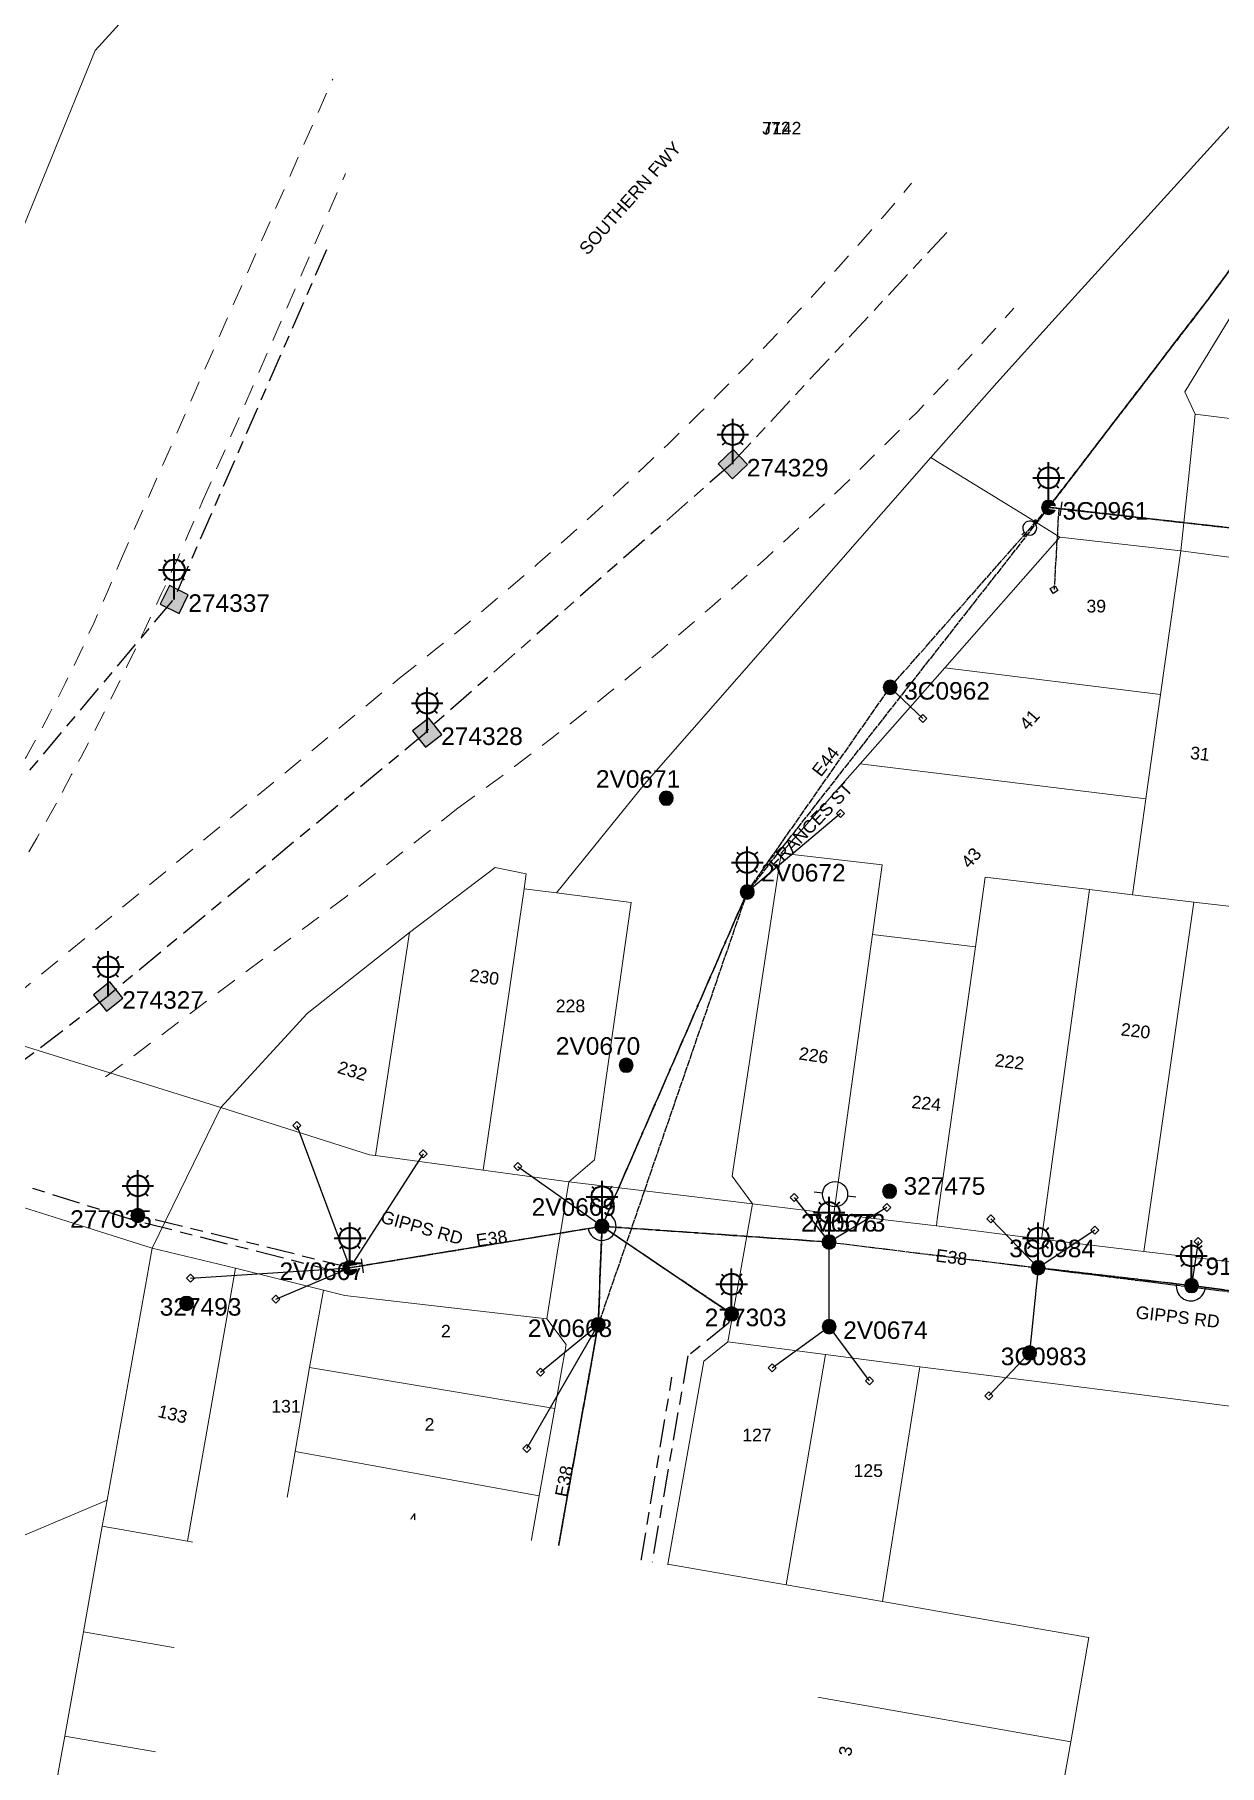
# Model space of a CAD drawing. Header units: metres. Extents: x 304132 to 306101, y 6188673 to 6190119.
# Drawn here: x 305186.2 to 305355.2, y 6189617.4 to 6189864.2 of the extents above; entities that cross this region are included whole.
import ezdxf
from ezdxf.enums import TextEntityAlignment as Align

# ---------------------------------------------------------------- set-up
doc = ezdxf.new("R2010")
doc.units = ezdxf.units.M
for name, pattern in [('Cable Exist OH', [1, 1, 0]), ('Cable Exist UG', [8.2, 4, -1.2, 1.8, -1.2]), ('Dash', [5, 3, -2])]:
    doc.linetypes.add(name, pattern=pattern)
doc.layers.get('0').update_dxf_attribs({"color": 6})
for name, color, linetype, lineweight in [('Cadastre Buildings_SP_EXT', 9, 'Continuous', 5), ('Cadastre Developer_SP_EXT', 9, 'Continuous', 5), ('Cadastre Land Parcels_SP_EXT', 9, 'Continuous', 5), ('Cadastre Roads_SP_EXT', 9, 'Continuous', 5)]:
    doc.layers.add(name, color=color, linetype=linetype, lineweight=lineweight)
for name, color, linetype in [('Equip_SP_HV_EXT', 7, 'Continuous'), ('Equip_SP_LV_EXT', 7, 'Continuous'), ('Equip_SP_SL_EXT', 7, 'Continuous'), ('Mains_HV_EXT', 7, 'Continuous'), ('Mains_LV_EXT', 7, 'Continuous'), ('Mains_SL_EXT', 7, 'Continuous'), ('Mains_TR_EXT', 7, 'Continuous'), ('Notes_LV_MISC', 7, 'Continuous'), ('Services_SP_EXT', 7, 'Continuous'), ('SupportsOH_SP_TR_HV_LV_SL_EXT', 7, 'Continuous'), ('SupportsUG_SP_LV_SL_EXT', 7, 'Continuous'), ('UG_Details_SP_MISC', 7, 'Continuous')]:
    doc.layers.add(name, color=color, linetype=linetype)
doc.styles.add('COLUMN_LABEL', font='arial.ttf')
doc.styles.add('iecARIAL', font='arial.ttf', dxfattribs={"height": 2})
doc.styles.add('POLE_LABEL', font='arial.ttf')
doc.styles.get("Standard").update_dxf_attribs({"font": 'arial.ttf'})

# ---------------------------------------------------------------- blocks, each defined once
blk = doc.blocks.new('COLUMN_EXT')
blk.add_hatch(color=256).paths.add_polyline_path([(-1.49, 1.48), (-1.49, -1.49), (1.48, -1.49), (1.48, 1.48)])
blk.add_lwpolyline([(-1.49, -1.49), (1.48, -1.49), (1.48, 1.48), (-1.49, 1.48)], close=True)
for tag, height, style, flags, p in [('ASSET_NUM', 2.5, 'COLUMN_LABEL', 8, (2, 2)), ('STRUCTURE_PLANT_NUMBER', 0.2, 'POLE_LABEL', 9, (1.81, 0.03)), ('STREET_CODE', 0.2, 'COLUMN_LABEL', 9, (1.81, -0.2))]:
    blk.add_attdef(tag, text='', height=height, dxfattribs=dict(style=style, flags=flags)).set_placement(p, align=Align.MIDDLE_LEFT)
at = {"flags": 1}
blk.add_attdef('Z', (1.81, -2.35), '', height=0.2, dxfattribs=at)
at = {"flags": 9}
for tag, p in [('COLUMN_TYPE', (1.81, -0.4)), ('OWNED_BY', (1.81, -0.6)), ('STATE', (1.81, -0.8)), ('USAGE', (1.81, -1)), ('STREETNAME', (1.81, -1.6)), ('SUBURB', (1.81, -1.8)), ('LEGEND', (1.81, -1.2)), ('LOCATION', (1.81, -1.4)), ('NOTES', (1.81, -2))]:
    blk.add_attdef(tag, text='', height=0.2, dxfattribs=at).set_placement(p, align=Align.MIDDLE_LEFT)
blk = doc.blocks.new('LV_OH_LINKS_OPEN_EXT')
for p, q in [((-0.17, 4.97), (-0.17, 5.46)), ((0.17, 4.97), (0.17, 5.46)), ((-0.17, 3), (-0.17, 2.5)), ((0.17, 3), (0.17, 2.5))]:
    blk.add_line(p, q)
blk.add_lwpolyline([(0, 2.99, 1), (0, 4.98, 1)], format="xyb", close=True)
at = {"flags": 9}
for tag, p in [('ACTUAL_STATUS', (0, 0)), ('CONSTRUCTED_VOLTAGE', (0, -0.2)), ('OPERATING_VOLTAGE', (0, -0.6)), ('ORIENTATION', (0, -0.8)), ('OWNED_BY', (0, -1)), ('STATE', (0, -1.2)), ('SWITCH_TYPE', (0, -1.4)), ('NO_PHASES', (0, -0.4)), ('USAGE', (0, -1.6)), ('LEGEND', (0, -1.8)), ('NOTES', (0, -2))]:
    blk.add_attdef(tag, text='', height=0.2, dxfattribs=at).set_placement(p, align=Align.MIDDLE_LEFT)
at = {"flags": 1}
blk.add_attdef('Z', (0, 0), '', height=0.2, dxfattribs=at)
blk = doc.blocks.new('SL_LANTERN_EXT')
at = {"lineweight": 40}
for p, q in [((-1.46, 5.68), (-1.06, 5.28)), ((0, 1.97), (0, 6.47)), ((1.46, 5.68), (1.06, 5.28)), ((-2.25, 4.22), (2.25, 4.22)), ((-1.46, 2.76), (-1.06, 3.16)), ((0, 0), (0, 2.72)), ((1.46, 2.76), (1.06, 3.16))]:
    blk.add_line(p, q, dxfattribs=at)
blk.add_circle((0, 4.22), 1.5, dxfattribs=at)
at = {"style": 'iecARIAL', "flags": 8}
blk.add_attdef('ASSET_NUM', (1.5, 1.5), '', height=2.5, dxfattribs=at)
for tag, p, height, flags in [('OPERATING_VOLTAGE', (0.98, -1.65), 0.2, 9), ('ORIENTATION', (0.98, -1.85), 0.2, 9), ('OWNED_BY', (0.98, -2.05), 0.2, 9), ('STATE', (0.98, -2.25), 0.2, 9), ('CONSTRUCTED_VOLTAGE', (0.98, -0.65), 0.2, 9), ('CONTROL_TYPE', (0.98, -0.85), 0.2, 9), ('LANTERN_PURPOSE', (0.98, -1.05), 0.2, 9), ('LANTERN_TYPE', (0.98, -1.25), 0.2, 9), ('NO_PHASES', (0.98, -1.45), 0.2, 9), ('USAGE', (0.98, -2.45), 0.2, 9), ('CEXIST', (0.98, -2.65), 0.2, 9), ('LNUMBER', (2.18, -3.25), 2.5, 8), ('CNEW', (0.98, -2.85), 0.2, 9), ('CNUMBER', (0.98, -3.05), 0.2, 9), ('CREMOVE', (0.98, -3.25), 0.2, 9), ('CREPLACE', (0.98, -3.45), 0.2, 9), ('LKINGHEIGHT', (0.98, -3.65), 0.2, 9), ('LBRACKET', (0.98, -3.85), 0.2, 9), ('LBRACKETVOCAB', (0.98, -4.05), 0.2, 9), ('LCATEGORY', (0.98, -4.25), 0.2, 9), ('LCHARGE1', (0.98, -4.45), 0.2, 9), ('LCHARGE1PERCENT', (0.98, -4.65), 0.2, 9), ('LCHARGE2', (0.98, -4.85), 0.2, 9), ('LCHARGE2PERCENT', (0.98, -5.05), 0.2, 9), ('LCHARGE3', (0.98, -5.25), 0.2, 9), ('LCHARGE3PERCENT', (0.98, -5.45), 0.2, 9), ('LEXIST', (0.98, -5.65), 0.2, 9), ('LLAMP', (0.98, -5.85), 0.2, 9), ('LLAMPVOCAB', (0.98, -6.05), 0.2, 9), ('LMAST', (0.98, -6.25), 0.2, 9), ('LMASTVOCAB', (0.98, -6.45), 0.2, 9), ('LNEW', (0.98, -6.65), 0.2, 9), ('LANTNUMBER', (0.98, -6.85), 0.2, 9), ('LOUTREACH', (0.98, -7.25), 0.2, 9), ('LOUTREACHVOCAB', (0.98, -7.45), 0.2, 9), ('STREETNAME', (0.98, -9.25), 0.2, 9), ('SUBURB', (0.98, -9.45), 0.2, 1), ('LRATECODE', (0.98, -7.65), 0.2, 9), ('LREMOVE', (0.98, -7.85), 0.2, 9), ('LREPLACE', (0.98, -8.05), 0.2, 9), ('LTYPE', (0.98, -8.25), 0.2, 9), ('LTYPEVOCAB', (0.98, -8.45), 0.2, 9), ('LEGEND', (0.98, -8.65), 0.2, 9), ('LOCATION', (0.98, -8.85), 0.2, 9), ('NOTES', (0.98, -9.05), 0.2, 9)]:
    blk.add_attdef(tag, p, '', height=height, dxfattribs=dict(flags=flags))
blk = doc.blocks.new('CCP_EXT')
at = {"flags": 9}
blk.add_attdef('NOTES', text='', height=0.2, dxfattribs=at).set_placement((0, -2), align=Align.MIDDLE_LEFT)
blk.add_wipeout([(0, 0.57), (0.57, 0), (0, -0.57), (-0.57, 0)])
blk.add_lwpolyline([(-0.57, 0), (0, 0.57), (0.57, 0), (0, -0.57), (-0.57, 0)])
at = {"flags": 1}
blk.add_attdef('Z', (0, 0), '', height=0.2, dxfattribs=at)
at = {"flags": 9}
for tag, p in [('CCP_TYPE', (0, 0)), ('CONSTRUCTED_VOLTAGE', (0, -0.2)), ('OPERATING_VOLTAGE', (0, -0.6)), ('ORIENTATION', (0, -0.8)), ('OWNED_BY', (0, -1)), ('STATE', (0, -1.8)), ('NO_PHASES', (0, -0.4)), ('USAGE', (0, -1.2)), ('LEGEND', (0, -1.4)), ('LIFE_SUPPORT', (0, -1.6))]:
    blk.add_attdef(tag, text='', height=0.2, dxfattribs=at).set_placement(p, align=Align.MIDDLE_LEFT)
blk = doc.blocks.new('POLE_EXT')
blk.add_hatch(color=256).paths.add_polyline_path([(-1, 0, 1), (1, 0, 1)])
blk.add_lwpolyline([(-1, 0, 1), (1, 0, 1)], format="xyb", close=True)
for tag, height, flags, p in [('pNumber', 2.5, 8, (-17.84, 2.07)), ('OWNED_BY', 0.2, 9, (1.35, -0.4)), ('SPECIAL_USE', 0.2, 9, (1.35, -0.8)), ('STATE', 0.2, 9, (1.35, -1)), ('cLV', 0.2, 9, (1.35, -1.4)), ('hDepth', 0.2, 9, (1.35, -1.6)), ('hDia', 0.2, 9, (1.35, -1.8)), ('cHV', 0.2, 9, (1.35, -2)), ('PARENT', 0.2, 9, (1.35, -0.6)), ('USAGE', 0.2, 9, (1.35, -1.2)), ('LBRACKET', 0.2, 9, (1.35, -2.2)), ('LExisting', 0.2, 9, (1.35, -2.4)), ('cLinedev', 0.2, 9, (1.35, -3.4)), ('pExisting', 0.2, 9, (1.35, -3.8)), ('pFooting', 0.2, 9, (1.35, -4.4)), ('pNew', 0.2, 9, (1.35, -4.6)), ('pRelocate', 0.2, 9, (1.35, -5)), ('LANTNUMBER', 0.2, 9, (1.35, -2.6)), ('LOther', 0.2, 9, (1.35, -2.8)), ('LRemove', 0.2, 9, (1.35, -3)), ('LEGEND', 0.2, 9, (1.35, -3.2)), ('LOCATION', 0.2, 9, (1.35, -3.6)), ('PFNUMBER', 0.2, 9, (1.35, -4)), ('NEWPFNUMBER', 0.2, 9, (1.35, -4.2)), ('pRemove', 0.2, 9, (1.35, -5.2)), ('pReplace', 0.2, 9, (1.35, -5.4)), ('pStay', 0.2, 9, (1.35, -5.6)), ('pType', 0.2, 9, (1.35, -5.8)), ('cspan', 0.2, 9, (1.35, -6)), ('STREETNAME', 0.2, 9, (1.35, -6.2)), ('SUBURB', 0.2, 9, (1.35, -6.4)), ('OPERATED_BY', 0.2, 9, (1.36, -7.01)), ('NOTES', 0.2, 9, (1.35, -6.6)), ('MAINTAINED_BY', 0.2, 9, (1.36, -6.81))]:
    blk.add_attdef(tag, text='', height=height, dxfattribs=dict(flags=flags)).set_placement(p, align=Align.MIDDLE_LEFT)
at = {"style": 'POLE_LABEL'}
for tag, height, flags, p in [('ASSET_NUM', 2.5, 8, (2, 2)), ('STRUCTURE_PLANT_NUMBER', 0.2, 9, (1.35, 0.03)), ('STREET_CODE', 0.2, 9, (1.35, -0.2))]:
    blk.add_attdef(tag, text='', height=height, dxfattribs=dict(at, flags=flags)).set_placement(p, align=Align.MIDDLE_LEFT)
at = {"flags": 1}
blk.add_attdef('Z', (1.35, -7.33), '', height=0.2, dxfattribs=at)
blk = doc.blocks.new('HV_ABS_OPEN_EXT')
for p, q in [((-3, 6.87), (-1.8, 6.87)), ((1.8, 6.87), (3, 6.87))]:
    blk.add_line(p, q)
blk.add_circle((0, 6.87), 1.8)
for tag, height, flags, p in [('ASSET_NUM', 2.5, 8, (2, 2)), ('STREET_CODE', 0.2, 9, (1.5, 0)), ('ACTUAL_STATUS', 0.2, 9, (1.5, -0.2)), ('CONSTRUCTED_VOLTAGE', 0.2, 9, (1.5, -0.4)), ('OPERATING_VOLTAGE', 0.2, 9, (1.5, -0.8)), ('ORIENTATION', 0.2, 9, (1.5, -1)), ('OWNED_BY', 0.2, 9, (1.5, -1.2)), ('STATE', 0.2, 9, (1.5, -1.4)), ('SWITCH_TYPE', 0.2, 9, (1.5, -1.6)), ('STREETNAME', 0.2, 9, (1.5, -2.4)), ('NO_PHASES', 0.2, 9, (1.5, -0.6)), ('USAGE', 0.2, 9, (1.5, -1.8)), ('LEGEND', 0.2, 9, (1.5, -2)), ('LOCATION', 0.2, 9, (1.5, -2.2)), ('SUBURB', 0.2, 9, (1.5, -2.6)), ('OPERATED_BY', 0.2, 9, (1.5, -3.2)), ('Z', 0.2, 1, (1.5, -3.6)), ('NOTES', 0.2, 9, (1.5, -2.8)), ('MAINTAINED_BY', 0.2, 9, (1.5, -3)), ('LABEL_ALIGNMENT', 0.2, 9, (1.5, -3.4))]:
    blk.add_attdef(tag, text='', height=height, dxfattribs=dict(flags=flags)).set_placement(p, align=Align.MIDDLE_LEFT)
blk = doc.blocks.new('End Shackle_EXT')
at = {"flags": 9}
blk.add_attdef('NOTES', text='', height=0.2, dxfattribs=at).set_placement((0, -1.6), align=Align.MIDDLE_LEFT)
blk.add_wipeout([(0, 0.25), (1.81, 0.25), (1.82, -0.25), (0, -0.25)])
blk.add_line((1.81, -1), (1.81, 1))
at = {"flags": 1}
blk.add_attdef('Z', (0, 0), '', height=0.2, dxfattribs=at)
at = {"flags": 9}
for tag, p in [('CONNECTOR_TYPE', (0, 0)), ('CONSTRUCTED_VOLTAGE', (0, -0.2)), ('OPERATING_VOLTAGE', (0, -0.6)), ('ORIENTATION', (0, -0.8)), ('OWNED_BY', (0, -1)), ('STATE', (0, -1.2)), ('NO_PHASES', (0, -0.4)), ('USAGE', (0, -1.4))]:
    blk.add_attdef(tag, text='', height=0.2, dxfattribs=at).set_placement(p, align=Align.MIDDLE_LEFT)
blk = doc.blocks.new('*U149')
blk.add_hatch(color=256).paths.add_polyline_path([(-0.64, 0.11), (0.64, -0.11), (0.73, 4.14)])
for p, q in [((-0.64, 0.11), (0.73, 4.14)), ((0.73, 4.14), (0.64, -0.11)), ((-0.64, 0.11), (0.64, -0.11))]:
    blk.add_line(p, q)
at = {"color": 250}
blk.add_wipeout([(-50.09, 13.15), (-33.26, 107.74), (56.91, 91.75), (40.09, -2.84)], dxfattribs=at)

msp = doc.modelspace()

# ---------------------------------------------------------------- linework, layer by layer
at = {"layer": 'Cadastre Developer_SP_EXT', "linetype": 'Dash'}
for points in [[(305198.44, 6189789.03), (305228.75, 6189857.81)], [(305210.2, 6189797.66), (305230.6, 6189844.38)], [(305175.66, 6189720.65), (305238.3, 6189772.43)], [(305246.61, 6189753.87), (305230.78, 6189741.36), (305194.99, 6189714.53)]]:
    msp.add_lwpolyline(points, dxfattribs=at)
for points in [[(305238.3, 6189772.43, 0.051413), (305311.32, 6189843)], [(305190.16, 6189756.12, 0.023412), (305210.2, 6189797.66)], [(305159.4, 6189723.96, 0.077593), (305198.44, 6189789.03)], [(305168.3, 6189723.02, 0.048212), (305190.16, 6189756.12)]]:
    msp.add_lwpolyline(points, format="xyb", dxfattribs=at)
at = {"layer": 'Cadastre Land Parcels_SP_EXT', "linetype": 'Continuous'}
for points in [[(305395.12, 6189819.69), (305357.1, 6189824.47), (305350.3, 6189813.24), (305351.77, 6189810.07), (305392.49, 6189804.95), (305395.12, 6189819.69)], [(305349.71, 6189790.58), (305332.47, 6189792.54), (305316.05, 6189773.91), (305346.79, 6189770.11), (305349.71, 6189790.58)], [(305342.81, 6189741.54), (305351.56, 6189740.5), (305356.95, 6189739.85), (305364.19, 6189788.66), (305349.71, 6189790.58), (305346.79, 6189770.11), (305344.7, 6189755.19), (305342.81, 6189741.54)], [(305346.79, 6189770.11), (305316.05, 6189773.91), (305303.98, 6189760.19), (305344.7, 6189755.19), (305346.79, 6189770.11)], [(305320.42, 6189734.13), (305321.81, 6189744.03), (305336.68, 6189742.29), (305342.81, 6189741.54), (305344.7, 6189755.19), (305303.98, 6189760.19), (305292.7, 6189747.45), (305307.12, 6189745.79), (305305.74, 6189735.88), (305320.42, 6189734.13)], [(305305.74, 6189735.88), (305307.12, 6189745.79), (305292.7, 6189747.45), (305285.88, 6189702.41), (305285.73, 6189701.44), (305288.61, 6189697.46), (305300.22, 6189696.05), (305305.74, 6189735.88)], [(305234.84, 6189704.37), (305250.2, 6189702.29), (305256.08, 6189742.39), (305256.36, 6189744.52), (305251.91, 6189745.4), (305239.73, 6189736.16), (305234.84, 6189704.37)], [(305336.68, 6189742.29), (305321.81, 6189744.03), (305320.42, 6189734.13), (305314.98, 6189695.3), (305314.84, 6189694.32), (305329.85, 6189692.45), (305336.68, 6189742.29)], [(305271.33, 6189740.43), (305260.66, 6189741.8), (305257.22, 6189742.24), (305256.08, 6189742.39), (305250.2, 6189702.29), (305262.42, 6189700.62), (305266.09, 6189703.73), (305271.33, 6189740.43)], [(305351.56, 6189740.5), (305342.81, 6189741.54), (305336.68, 6189742.29), (305329.85, 6189692.45), (305344.43, 6189690.7), (305351.56, 6189740.5)], [(305366.21, 6189738.74), (305356.95, 6189739.85), (305351.56, 6189740.5), (305344.43, 6189690.7), (305359.28, 6189688.94), (305359.35, 6189689.44), (305366.21, 6189738.74)], [(305234.84, 6189704.37), (305239.73, 6189736.16), (305225.11, 6189724.59), (305212.8, 6189711.23), (305234, 6189704.48), (305234.84, 6189704.37)], [(305320.42, 6189734.13), (305305.74, 6189735.88), (305300.22, 6189696.05), (305314.84, 6189694.32), (305314.98, 6189695.3), (305320.42, 6189734.13)], [(305214.9, 6189688.29), (305203.01, 6189691.16), (305196.57, 6189655.22), (305195.9, 6189651.53), (305208.03, 6189649.38), (305214.9, 6189688.29)], [(305227.43, 6189685.17), (305214.9, 6189688.29), (305208.03, 6189649.38), (305220.77, 6189647.12), (305223.38, 6189662.16), (305225.45, 6189674.15), (305227.43, 6189685.17)], [(305262.04, 6189677.43), (305259.27, 6189681.08), (305230.5, 6189684.41), (305227.43, 6189685.17), (305225.45, 6189674.15), (305260.42, 6189668.3), (305262.04, 6189677.43)], [(305299.05, 6189675.98), (305285.12, 6189677.8), (305281.67, 6189675.03), (305276.54, 6189646.12), (305293.4, 6189643.15), (305299.05, 6189675.98)], [(305260.42, 6189668.3), (305225.45, 6189674.15), (305223.38, 6189662.16), (305258.18, 6189655.86), (305260.42, 6189668.3)], [(305312.5, 6189674.25), (305299.05, 6189675.98), (305293.4, 6189643.15), (305307.17, 6189640.79), (305312.5, 6189674.25)], [(305400.15, 6189663.06), (305388.4, 6189664.54), (305373.27, 6189666.51), (305342.67, 6189670.41), (305327.64, 6189672.34), (305312.5, 6189674.25), (305307.17, 6189640.79), (305322.02, 6189638.18), (305336.6, 6189635.63), (305334.01, 6189620.78), (305331.35, 6189605.96), (305391.77, 6189595.39), (305394.36, 6189610.15), (305396.99, 6189625.08), (305402.93, 6189659.5), (305400.15, 6189663.06)], [(305258.18, 6189655.86), (305223.38, 6189662.16), (305220.77, 6189647.12), (305255.57, 6189640.99), (305258.18, 6189655.86)], [(305195.9, 6189651.53), (305196.57, 6189655.22), (305116.89, 6189621.51), (305056.89, 6189576.71), (305035.67, 6189564.22), (305018.3, 6189553.92), (304982.19, 6189540.92), (305009.71, 6189540.75), (305033.14, 6189534.61), (305168.88, 6189501.55), (305171.65, 6189516.88), (305174.33, 6189531.62), (305174.94, 6189535.25), (305179.72, 6189561.77), (305182.42, 6189576.74), (305185.11, 6189591.7), (305187.81, 6189606.53), (305190.53, 6189621.59), (305193.23, 6189636.44), (305195.9, 6189651.53)], [(305334.01, 6189620.78), (305273.94, 6189631.35), (305271.36, 6189616.34), (305331.35, 6189605.96), (305334.01, 6189620.78)]]:
    msp.add_lwpolyline(points, close=True, dxfattribs=at)
at = {"layer": 'Cadastre Roads_SP_EXT', "linetype": 'Continuous'}
for points in [[(305210.65, 6189879.26), (305194.89, 6189861.91), (305182.42, 6189831.28)], [(305450.54, 6189797.61), (305436.31, 6189799.42), (305421.57, 6189801.33), (305407.02, 6189803.14), (305392.49, 6189804.95), (305392.49, 6189804.95), (305351.77, 6189810.07), (305350.74, 6189800.36), (305349.71, 6189790.58), (305364.19, 6189788.66), (305378.1, 6189786.86), (305391.26, 6189785.47), (305405.1, 6189784.01), (305419.8, 6189782.46), (305433.71, 6189780.63), (305447.57, 6189778.8)], [(305056.89, 6189576.71), (305116.89, 6189621.51), (305196.57, 6189655.22), (305203.01, 6189691.16), (305190.82, 6189695.01), (305177.25, 6189699.3), (305166.7, 6189702.63), (305071.05, 6189717.8), (305063.15, 6189719.09), (305060.71, 6189719.34), (305052.81, 6189720.59), (305058.68, 6189713.06), (305051.7, 6189683.95), (305049.6, 6189675.22), (305034.84, 6189650.36), (305031.68, 6189645.04), (304963.09, 6189578.96)]]:
    msp.add_lwpolyline(points, dxfattribs=at)
at = {"layer": 'Mains_HV_EXT', "linetype": 'Cable Exist OH'}
for points in [[(305285.64, 6189681.78), (305267.16, 6189694.27)], [(305267.16, 6189694.27), (305299.55, 6189692.02)]]:
    msp.add_lwpolyline(points, dxfattribs=at)
at = {"layer": 'Mains_LV_EXT', "linetype": 'Cable Exist OH'}
for points in [[(305267.16, 6189694.27), (305287.87, 6189741.93)], [(305266.62, 6189680.24), (305267.16, 6189694.27)], [(305267.16, 6189694.27), (305299.55, 6189692.02)], [(305299.55, 6189692.02), (305329.36, 6189688.36)], [(305329.36, 6189688.36), (305351.23, 6189685.82)], [(305351.23, 6189685.82), (305373.34, 6189682.88)], [(305250.61, 6189589.64), (305257.64, 6189630.24)]]:
    msp.add_lwpolyline(points, dxfattribs=at)
at = {"layer": 'Mains_LV_EXT', "linetype": 'Continuous'}
for points in [[(305265.18, 6189693.95, 1.685084), (305267.96, 6189696.11)], [(305349.08, 6189686.02, 1.038605), (305353.21, 6189685.57)]]:
    msp.add_lwpolyline(points, format="xyb", dxfattribs=at)
at = {"layer": 'Mains_SL_EXT', "linetype": 'Cable Exist UG'}
for points in [[(305316.32, 6189835.95), (305285.56, 6189802.95)], [(305227.88, 6189833.47), (305206.1, 6189783.67)], [(305285.56, 6189802.95), (305242.02, 6189764.79)], [(305205.89, 6189783.47), (305167.93, 6189738.45)], [(305242.14, 6189764.7), (305196.67, 6189727.08)], [(305196.77, 6189727.12), (305146.52, 6189688.82)]]:
    msp.add_lwpolyline(points, dxfattribs=at)
at = {"layer": 'Mains_SL_EXT', "linetype": 'Cable Exist OH'}
for points in [[(305287.87, 6189741.93), (305267.16, 6189694.27)], [(305299.55, 6189692.02), (305267.16, 6189694.27)], [(305267.16, 6189694.27), (305285.64, 6189681.78)], [(305299.55, 6189692.02), (305329.36, 6189688.36)], [(305351.23, 6189685.82), (305329.36, 6189688.36)], [(305373.34, 6189682.88), (305351.23, 6189685.82)], [(305257.64, 6189630.24), (305250.61, 6189589.64)]]:
    msp.add_lwpolyline(points, dxfattribs=at)
at = {"layer": 'Services_SP_EXT'}
for points in [[(305299.56, 6189679.96), (305299.55, 6189692.02)], [(305272.89, 6189608.35), (305257.64, 6189630.24)]]:
    msp.add_lwpolyline(points, dxfattribs=at)

# ---------------------------------------------------------------- block references
at = {"layer": 'Equip_SP_LV_EXT'}
for p, rotation in [((305330.85, 6189796.76), 137.5723505147714), ((305257.64, 6189630.24), 169.1080385044538)]:
    msp.add_blockref('LV_OH_LINKS_OPEN_EXT', p, dxfattribs=dict(at, rotation=rotation))
at = {"layer": 'Equip_SP_SL_EXT'}
for p in [(305285.81, 6189802.92), (305285.81, 6189802.92), (305330.85, 6189796.76), (305206.16, 6189783.62), (305242.22, 6189764.64), (305242.22, 6189764.64), (305287.87, 6189741.93), (305196.74, 6189727.04), (305196.74, 6189727.04), (305200.96, 6189695.81), (305267.16, 6189694.27), (305299.55, 6189692.02), (305231.21, 6189688.36), (305329.36, 6189688.36), (305351.23, 6189685.82), (305351.23, 6189685.82), (305285.64, 6189681.78), (305257.64, 6189630.24)]:
    msp.add_blockref('SL_LANTERN_EXT', p, dxfattribs=at)
at = {"layer": 'Services_SP_EXT'}
for p in [(305278.1, 6189638.22), (305251.41, 6189634.04), (305248.79, 6189619.09)]:
    msp.add_blockref('CCP_EXT', p, dxfattribs=at)
at = {"layer": 'SupportsOH_SP_TR_HV_LV_SL_EXT'}
ref = msp.add_blockref('POLE_EXT', (305330.85, 6189796.76), dxfattribs=at)
ref.add_attrib('ASSET_NUM', '3C0961', dxfattribs={"layer": '0', "height": 2.5, "style": 'POLE_LABEL'}).set_placement((305332.85, 6189797.52), align=Align.TOP_LEFT)
ref = msp.add_blockref('POLE_EXT', (305308.25, 6189771.11), dxfattribs=at)
ref.add_attrib('ASSET_NUM', '3C0962', dxfattribs={"layer": '0', "height": 2.5, "style": 'POLE_LABEL'}).set_placement((305310.25, 6189771.86), align=Align.TOP_LEFT)
ref = msp.add_blockref('POLE_EXT', (305276.33, 6189755.3), dxfattribs=at)
ref.add_attrib('ASSET_NUM', '2V0671', dxfattribs={"layer": '0', "height": 2.5, "style": 'POLE_LABEL'}).set_placement((305278.33, 6189756.05), align=Align.BOTTOM_RIGHT)
ref = msp.add_blockref('POLE_EXT', (305287.87, 6189741.93), dxfattribs=at)
ref.add_attrib('ASSET_NUM', '2V0672', dxfattribs={"layer": '0', "height": 2.5, "style": 'POLE_LABEL'}).set_placement((305289.87, 6189742.68), align=Align.BOTTOM_LEFT)
ref = msp.add_blockref('POLE_EXT', (305270.61, 6189717.23), dxfattribs=at)
ref.add_attrib('ASSET_NUM', '2V0670', dxfattribs={"layer": '0', "height": 2.5, "style": 'POLE_LABEL'}).set_placement((305272.61, 6189717.98), align=Align.BOTTOM_RIGHT)
ref = msp.add_blockref('POLE_EXT', (305200.96, 6189695.81), dxfattribs=at)
ref.add_attrib('ASSET_NUM', '277035', dxfattribs={"layer": '0', "height": 2.5, "style": 'POLE_LABEL'}).set_placement((305202.96, 6189696.56), align=Align.TOP_RIGHT)
ref = msp.add_blockref('POLE_EXT', (305267.16, 6189694.27), dxfattribs=at)
ref.add_attrib('ASSET_NUM', '2V0669', dxfattribs={"layer": '0', "height": 2.5, "style": 'POLE_LABEL'}).set_placement((305269.16, 6189695.02), align=Align.BOTTOM_RIGHT)
ref = msp.add_blockref('POLE_EXT', (305231.21, 6189688.36), dxfattribs=at)
ref.add_attrib('ASSET_NUM', '2V0667', dxfattribs={"layer": '0', "height": 2.5, "style": 'POLE_LABEL'}).set_placement((305233.21, 6189689.11), align=Align.TOP_RIGHT)
ref = msp.add_blockref('POLE_EXT', (305351.23, 6189685.82), dxfattribs=at)
ref.add_attrib('ASSET_NUM', '910871', dxfattribs={"layer": '0', "height": 2.5, "style": 'POLE_LABEL'}).set_placement((305353.23, 6189686.57), align=Align.BOTTOM_LEFT)
ref = msp.add_blockref('POLE_EXT', (305207.91, 6189683.28), dxfattribs=at)
ref.add_attrib('ASSET_NUM', '327493', dxfattribs={"layer": '0', "height": 2.5, "style": 'POLE_LABEL'}).set_placement((305209.91, 6189684.03), align=Align.TOP_CENTER)
ref = msp.add_blockref('POLE_EXT', (305285.64, 6189681.78), dxfattribs=at)
ref.add_attrib('ASSET_NUM', '277303', dxfattribs={"layer": '0', "height": 2.5, "style": 'POLE_LABEL'}).set_placement((305287.64, 6189682.53), align=Align.TOP_CENTER)
ref = msp.add_blockref('POLE_EXT', (305266.62, 6189680.24), dxfattribs=at)
ref.add_attrib('ASSET_NUM', '2V0668', dxfattribs={"layer": '0', "height": 2.5, "style": 'POLE_LABEL'}).set_placement((305268.62, 6189680.99), align=Align.TOP_RIGHT)
ref = msp.add_blockref('POLE_EXT', (305299.56, 6189679.96), dxfattribs=at)
ref.add_attrib('ASSET_NUM', '2V0674', dxfattribs={"layer": '0', "height": 2.5, "style": 'POLE_LABEL'}).set_placement((305301.56, 6189680.71), align=Align.TOP_LEFT)
ref = msp.add_blockref('POLE_EXT', (305328.14, 6189676.22), dxfattribs=at)
ref.add_attrib('ASSET_NUM', '3C0983', dxfattribs={"layer": '0', "height": 2.5, "style": 'POLE_LABEL'}).set_placement((305330.14, 6189676.97), align=Align.TOP_CENTER)
ref = msp.add_blockref('POLE_EXT', (305252.94, 6189639.44), dxfattribs=at)
ref.add_attrib('ASSET_NUM', '2V0677', dxfattribs={"layer": '0', "height": 2.5, "style": 'POLE_LABEL'}).set_placement((305254.94, 6189640.19), align=Align.BOTTOM_RIGHT)
ref = msp.add_blockref('POLE_EXT', (305257.64, 6189630.24), dxfattribs=at)
ref.add_attrib('ASSET_NUM', '2V0676', dxfattribs={"layer": '0', "height": 2.5, "style": 'POLE_LABEL'}).set_placement((305259.64, 6189630.99), align=Align.TOP_RIGHT)
ref = msp.add_blockref('POLE_EXT', (305275.73, 6189629.01), dxfattribs=at)
ref.add_attrib('ASSET_NUM', '207629', dxfattribs={"layer": '0', "height": 2.5, "style": 'POLE_LABEL'}).set_placement((305277.73, 6189629.76), align=Align.TOP_LEFT)
at = {"layer": 'SupportsUG_SP_LV_SL_EXT'}
ref = msp.add_blockref('COLUMN_EXT', (305285.81, 6189802.92), dxfattribs=dict(at, rotation=43.58453569287467))
ref.add_attrib('ASSET_NUM', '274329', dxfattribs={"layer": '0', "height": 2.5, "style": 'COLUMN_LABEL'}).set_placement((305287.81, 6189803.67), align=Align.TOP_LEFT)
ref = msp.add_blockref('COLUMN_EXT', (305206.16, 6189783.62), dxfattribs=dict(at, rotation=243.9499086970686))
ref.add_attrib('ASSET_NUM', '274337', dxfattribs={"layer": '0', "height": 2.5, "style": 'COLUMN_LABEL'}).set_placement((305208.16, 6189784.37), align=Align.TOP_LEFT)
ref = msp.add_blockref('COLUMN_EXT', (305242.22, 6189764.64), dxfattribs=dict(at, rotation=218.3904251585099))
ref.add_attrib('ASSET_NUM', '274328', dxfattribs={"layer": '0', "height": 2.5, "style": 'COLUMN_LABEL'}).set_placement((305244.22, 6189765.39), align=Align.TOP_LEFT)
ref = msp.add_blockref('COLUMN_EXT', (305196.74, 6189727.04), dxfattribs=dict(at, rotation=38.46247489576861))
ref.add_attrib('ASSET_NUM', '274327', dxfattribs={"layer": '0', "height": 2.5, "style": 'COLUMN_LABEL'}).set_placement((305198.74, 6189727.79), align=Align.TOP_LEFT)

# ---------------------------------------------------------------- texts
at = {"layer": 'Cadastre Land Parcels_SP_EXT'}
for s, p in [('39', (305336.25, 6189781.79)), ('228', (305260.57, 6189724.79)), ('2', (305244.19, 6189678.42)), ('131', (305219.99, 6189667.71)), ('2', (305241.86, 6189665.12)), ('127', (305287.16, 6189663.61)), ('125', (305303.03, 6189658.54)), ('4', (305239.48, 6189651.53))]:
    msp.add_text(s, height=1.8, dxfattribs=at).set_placement(p)
for s, rotation, p in [('41', 48.7187, (305327.88, 6189764.85)), ('31', 353.4907, (305350.96, 6189760.92)), ('43', 48.55, (305319.55, 6189745.17)), ('230', 352.44, (305248.19, 6189729.19)), ('220', 353.2365, (305341.07, 6189721.5)), ('226', 351.4106, (305295.14, 6189718.07)), ('222', 353.0848, (305323.1, 6189717.09)), ('232', 343.2, (305229.3, 6189716.17)), ('224', 353.79, (305311.24, 6189711.14)), ('133', 346.3279, (305203.68, 6189667.12)), ('3', 80.1589, (305302.66, 6189618.61))]:
    msp.add_text(s, height=1.8, rotation=rotation, dxfattribs=at).set_placement(p)
at = {"layer": 'Cadastre Roads_SP_EXT'}
for s, rotation, p in [('SOUTHERN FWY', 48.5283, (305265.09, 6189832.61)), ('GIPPS RD', 344.329, (305235.46, 6189694.84)), ('GIPPS RD', 353.3728, (305343.2, 6189681.15))]:
    msp.add_text(s, height=1.8, rotation=rotation, dxfattribs=at).set_placement(p)
at = {"layer": 'Mains_LV_EXT'}
for s, rotation, p in [('E44', 51.9441, (305298.37, 6189758.22)), ('E38', 8.2011, (305249.34, 6189691.34)), ('E38', 352.6522, (305314.66, 6189689.26)), ('E38', 78.7152, (305262.19, 6189655.56))]:
    msp.add_text(s, height=1.8, rotation=rotation, dxfattribs=at).set_placement(p)
at = {"layer": 'Mains_TR_EXT'}
for s in ['J72', '7142']:
    msp.add_text(s, height=1.8, dxfattribs=at).set_placement((305290, 6189849.93))

# ---------------------------------------------------------------- next in the draw order: linework, layer by layer
at = {"layer": 'Cadastre Buildings_SP_EXT', "linetype": 'Continuous'}
for points in [[(305252.96, 6189626.05), (305193.23, 6189636.44), (305190.53, 6189621.59), (305250.35, 6189611.27), (305252.96, 6189626.05)], [(305250.35, 6189611.27), (305190.53, 6189621.59), (305187.81, 6189606.53), (305247.73, 6189596.31), (305250.35, 6189611.27)]]:
    msp.add_lwpolyline(points, close=True, dxfattribs=at)
at = {"layer": 'Services_SP_EXT'}
for points in [[(305278.1, 6189638.22), (305257.64, 6189630.24)], [(305251.41, 6189634.04), (305257.64, 6189630.24)], [(305248.79, 6189619.09), (305257.64, 6189630.24)]]:
    msp.add_lwpolyline(points, dxfattribs=at)

# ---------------------------------------------------------------- next in the draw order: block references
at = {"layer": 'Services_SP_EXT', "rotation": 76.10282368017833}
msp.add_blockref('CCP_EXT', (305331.63, 6189785.05), dxfattribs=at)
at = {"layer": 'Services_SP_EXT'}
for p in [(305312.92, 6189766.68), (305301.16, 6189753.1), (305223.66, 6189708.63), (305241.65, 6189704.61), (305255.17, 6189702.8), (305294.58, 6189698.38), (305307.78, 6189696.95), (305322.6, 6189695.33), (305337.42, 6189693.72), (305352.2, 6189692.11), (305208.49, 6189686.87), (305220.65, 6189683.88), (305291.43, 6189674.07), (305258.4, 6189673.49), (305305.32, 6189672.25), (305322.32, 6189670.12), (305256.43, 6189662.58), (305254.02, 6189648.92), (305275.49, 6189623.31)]:
    msp.add_blockref('CCP_EXT', p, dxfattribs=at)
at = {"layer": 'SupportsOH_SP_TR_HV_LV_SL_EXT'}
ref = msp.add_blockref('POLE_EXT', (305276.44, 6189632.94), dxfattribs=at)
ref.add_attrib('ASSET_NUM', '207627', dxfattribs={"layer": '0', "height": 2.5, "style": 'POLE_LABEL'}).set_placement((305278.44, 6189633.69), align=Align.BOTTOM_LEFT)

# ---------------------------------------------------------------- next in the draw order: linework, layer by layer
at = {"layer": 'Cadastre Buildings_SP_EXT', "linetype": 'Continuous'}
for points in [[(305208.03, 6189649.38), (305195.9, 6189651.53), (305193.23, 6189636.44), (305252.96, 6189626.05), (305255.57, 6189640.99), (305220.77, 6189647.12), (305208.03, 6189649.38)], [(305293.4, 6189643.15), (305276.54, 6189646.12), (305273.94, 6189631.35), (305334.01, 6189620.78), (305336.6, 6189635.63), (305322.02, 6189638.18), (305307.17, 6189640.79), (305293.4, 6189643.15)]]:
    msp.add_lwpolyline(points, close=True, dxfattribs=at)
at = {"layer": 'Cadastre Developer_SP_EXT', "linetype": 'Dash'}
msp.add_lwpolyline([(305325.9, 6189825.15, -0.053918), (305246.61, 6189753.87)], format="xyb", dxfattribs=at)
at = {"layer": 'Cadastre Roads_SP_EXT', "linetype": 'Continuous'}
msp.add_lwpolyline([(305170.69, 6189724.34), (305196.95, 6189716.16), (305212.8, 6189711.23), (305225.11, 6189724.59), (305239.73, 6189736.16), (305251.91, 6189745.4), (305256.36, 6189744.52), (305256.08, 6189742.39), (305257.22, 6189742.24), (305260.67, 6189741.8), (305273.24, 6189757.3), (305273.24, 6189757.3), (305314.04, 6189803.9), (305323.47, 6189814.54), (305331.8, 6189823.73), (305398.23, 6189896.94)], dxfattribs=at)
for points in [[(305285.73, 6189701.44), (305285.88, 6189702.41), (305292.7, 6189747.45), (305303.98, 6189760.19), (305316.05, 6189773.91), (305332.47, 6189792.54), (305327.52, 6189795.59), (305315.36, 6189803.09), (305314.04, 6189803.9), (305273.24, 6189757.3), (305260.66, 6189741.8), (305271.33, 6189740.43), (305266.09, 6189703.73), (305262.42, 6189700.62), (305275.58, 6189699.03), (305288.61, 6189697.46), (305285.73, 6189701.44)], [(305260.73, 6189690.17), (305262.42, 6189700.62), (305250.2, 6189702.29), (305234.84, 6189704.37), (305234, 6189704.48), (305212.8, 6189711.23), (305203.01, 6189691.16), (305214.9, 6189688.29), (305227.43, 6189685.17), (305230.5, 6189684.41), (305259.27, 6189681.08), (305260.73, 6189690.17)], [(305300.22, 6189696.05), (305288.61, 6189697.46), (305286.85, 6189687.55), (305285.12, 6189677.8), (305299.05, 6189675.98), (305312.5, 6189674.25), (305327.64, 6189672.34), (305342.67, 6189670.41), (305373.27, 6189666.51), (305388.4, 6189664.54), (305400.15, 6189663.06), (305401.77, 6189673.29), (305403.41, 6189683.67), (305388.87, 6189685.34), (305373.91, 6189687.17), (305359.28, 6189688.94), (305344.43, 6189690.7), (305329.85, 6189692.45), (305314.84, 6189694.32), (305300.22, 6189696.05)]]:
    msp.add_lwpolyline(points, close=True, dxfattribs=at)
at = {"layer": 'Mains_HV_EXT', "linetype": 'Cable Exist OH'}
msp.add_lwpolyline([(305299.55, 6189692.02), (305373.34, 6189682.88), (305410.47, 6189678.61), (305447.4, 6189673.78)], dxfattribs=at)
at = {"layer": 'Mains_HV_EXT', "linetype": 'Cable Exist UG'}
msp.add_lwpolyline([(305285.64, 6189681.78), (305285.22, 6189680.46), (305279.4, 6189675.78), (305250.86, 6189511.44)], dxfattribs=at)
at = {"layer": 'Mains_LV_EXT', "linetype": 'Cable Exist OH'}
for points in [[(305287.87, 6189741.93), (305308.25, 6189771.11)], [(305257.64, 6189630.24), (305266.62, 6189680.24)]]:
    msp.add_lwpolyline(points, dxfattribs=at)
at = {"layer": 'Mains_SL_EXT', "linetype": 'Cable Exist OH'}
msp.add_lwpolyline([(305267.16, 6189694.27), (305266.62, 6189680.24), (305257.64, 6189630.24)], dxfattribs=at)
at = {"layer": 'Services_SP_EXT'}
for points in [[(305312.92, 6189766.68), (305308.25, 6189771.11)], [(305301.16, 6189753.1), (305287.87, 6189741.93)], [(305223.66, 6189708.63), (305231.21, 6189688.36)], [(305241.65, 6189704.61), (305231.21, 6189688.36)], [(305255.17, 6189702.8), (305267.16, 6189694.27)], [(305294.58, 6189698.38), (305299.55, 6189692.02)], [(305307.78, 6189696.95), (305299.55, 6189692.02)], [(305322.6, 6189695.33), (305329.36, 6189688.36)], [(305337.42, 6189693.72), (305329.36, 6189688.36)], [(305352.2, 6189692.11), (305351.23, 6189685.82)], [(305208.49, 6189686.87), (305231.21, 6189688.36)], [(305220.65, 6189683.88), (305231.21, 6189688.36)], [(305329.36, 6189688.36), (305328.14, 6189676.22), (305322.32, 6189670.12)], [(305256.43, 6189662.58), (305266.62, 6189680.24)], [(305258.4, 6189673.49), (305266.62, 6189680.24)], [(305291.43, 6189674.07), (305299.56, 6189679.96)], [(305305.32, 6189672.25), (305299.56, 6189679.96)], [(305254.02, 6189648.92), (305257.64, 6189630.24)], [(305275.49, 6189623.31), (305257.64, 6189630.24)]]:
    msp.add_lwpolyline(points, dxfattribs=at)
at = {"layer": 'UG_Details_SP_MISC', "color": 7, "linetype": 'Cable Exist UG', "flags": 128}
msp.add_lwpolyline([(305248.18, 6189501.07), (305277.14, 6189672.77)], dxfattribs=at)

# ---------------------------------------------------------------- next in the draw order: block references
at = {"layer": 'Equip_SP_HV_EXT'}
ref = msp.add_blockref('HV_ABS_OPEN_EXT', (305299.55, 6189692.02), dxfattribs=dict(at, rotation=352.9440609951519))
ref.add_attrib('ASSET_NUM', '71576', dxfattribs={"layer": '0', "height": 2.5}).set_placement((305301.55, 6189692.77), align=Align.BOTTOM_CENTER)
at = {"layer": 'SupportsOH_SP_TR_HV_LV_SL_EXT'}
ref = msp.add_blockref('POLE_EXT', (305308.17, 6189699.27), dxfattribs=at)
ref.add_attrib('ASSET_NUM', '327475', dxfattribs={"layer": '0', "height": 2.5, "style": 'POLE_LABEL'}).set_placement((305310.17, 6189700.02), align=Align.MIDDLE_LEFT)
ref = msp.add_blockref('POLE_EXT', (305299.55, 6189692.02), dxfattribs=at)
ref.add_attrib('ASSET_NUM', '2V0673', dxfattribs={"layer": '0', "height": 2.5, "style": 'POLE_LABEL'}).set_placement((305301.55, 6189692.77), align=Align.BOTTOM_CENTER)
ref = msp.add_blockref('POLE_EXT', (305329.36, 6189688.36), dxfattribs=at)
ref.add_attrib('ASSET_NUM', '3C0984', dxfattribs={"layer": '0', "height": 2.5, "style": 'POLE_LABEL'}).set_placement((305331.36, 6189689.11), align=Align.BOTTOM_CENTER)

# ---------------------------------------------------------------- next in the draw order: texts
at = {"layer": 'Cadastre Roads_SP_EXT'}
msp.add_text('FRANCES ST', height=1.8, rotation=45.8557, dxfattribs=at).set_placement((305291.98, 6189745.06))

# ---------------------------------------------------------------- next in the draw order: block references
at = {"layer": 'Mains_LV_EXT'}
for p, rotation in [((305330.85, 6189796.79), 352.1921586126614), ((305231.21, 6189688.36), 8.201099609866336)]:
    msp.add_blockref('End Shackle_EXT', p, dxfattribs=dict(at, rotation=rotation))

# ---------------------------------------------------------------- next in the draw order: linework, layer by layer
at = {"layer": 'Mains_HV_EXT', "linetype": 'Cable Exist UG'}
msp.add_lwpolyline([(305231.21, 6189688.36), (305229.67, 6189687.71), (305200.48, 6189695.1), (305167.39, 6189705.56), (305088.76, 6189718.03), (305061.85, 6189722.29), (305036.13, 6189726.02), (305037.82, 6189738.84)], dxfattribs=at)
at = {"layer": 'Mains_HV_EXT', "linetype": 'Cable Exist OH'}
msp.add_lwpolyline([(305231.21, 6189688.36), (305267.16, 6189694.27)], dxfattribs=at)
at = {"layer": 'Mains_LV_EXT', "linetype": 'Cable Exist OH'}
for points in [[(305353.69, 6189826.56), (305330.85, 6189796.76)], [(305308.25, 6189771.11), (305330.85, 6189796.76)], [(305364.39, 6189792.98), (305330.85, 6189796.79)], [(305332.3, 6189796.63), (305331.63, 6189785.05)], [(305267.16, 6189694.27), (305231.21, 6189688.36)]]:
    msp.add_lwpolyline(points, dxfattribs=at)
at = {"layer": 'Mains_SL_EXT', "linetype": 'Cable Exist OH'}
for points in [[(305330.85, 6189796.76), (305353.69, 6189826.56), (305378.72, 6189860.27)], [(305287.87, 6189741.93), (305308.25, 6189771.11), (305330.85, 6189796.76)], [(305330.85, 6189796.76), (305364.39, 6189792.98), (305398.79, 6189788.95), (305427.35, 6189785.5)], [(305267.16, 6189694.27), (305231.21, 6189688.36)]]:
    msp.add_lwpolyline(points, dxfattribs=at)
at = {"layer": 'Mains_SL_EXT', "linetype": 'Cable Exist UG'}
msp.add_lwpolyline([(305231.21, 6189688.36), (305200.96, 6189695.81)], dxfattribs=at)
at = {"layer": 'Mains_TR_EXT', "linetype": 'Cable Exist OH'}
msp.add_lwpolyline([(305445.91, 6189915.75), (305378.72, 6189860.27), (305353.69, 6189826.56), (305330.85, 6189796.76), (305287.87, 6189741.93), (305266.62, 6189680.24), (305257.64, 6189630.24), (305250.61, 6189589.64), (305242.4, 6189543.15), (305233.92, 6189494.38), (305226.44, 6189451.63), (305218.78, 6189408.39), (305136.26, 6189427.53), (305053.88, 6189447.28), (304970.07, 6189467.37), (304909.05, 6189461.29), (304850.58, 6189435.72)], dxfattribs=at)

# ---------------------------------------------------------------- next in the draw order: block references
at = {"layer": 'Notes_LV_MISC'}
msp.add_blockref('*U149', (305243.61, 6189549.98), dxfattribs=at)

doc.saveas('drawing.dxf')
